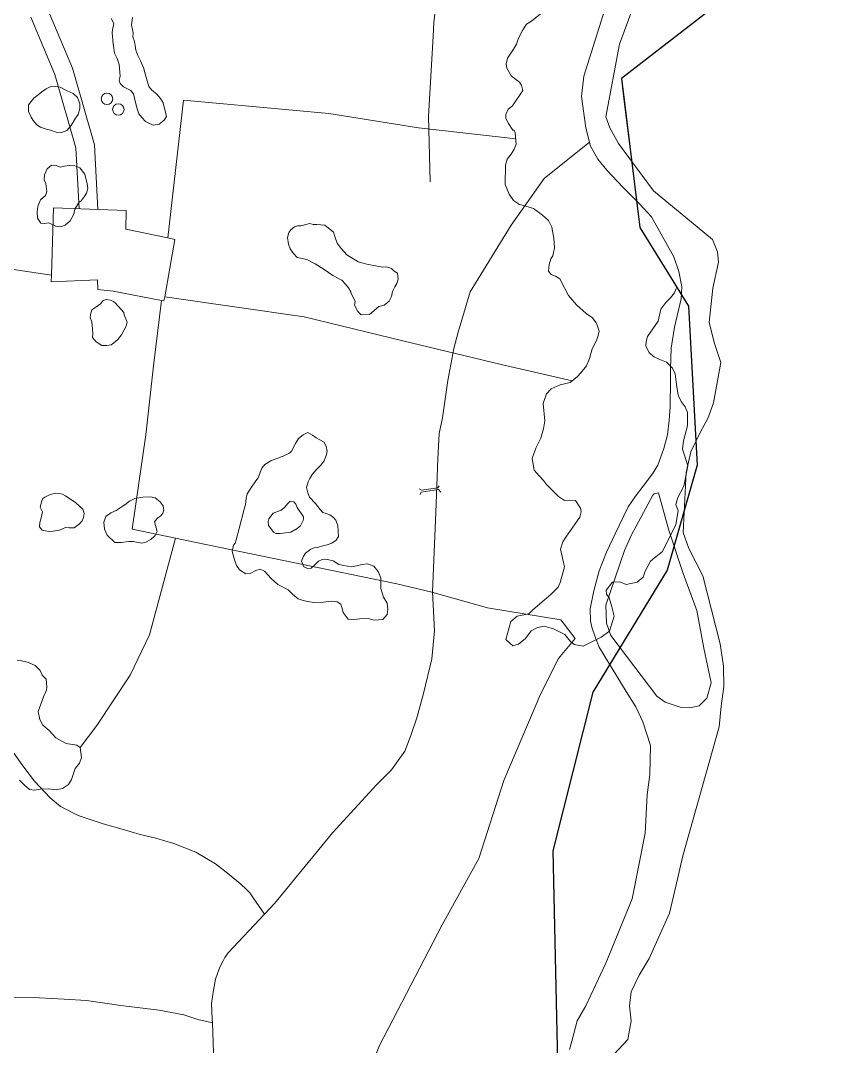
# Model space of a CAD drawing. Header units: metres. Extents: x 4652992 to 4879070, y 2074171 to 2309877.
# Drawn here: x 4654595.3 to 4654706.4, y 2307022.4 to 2307160.3 of the extents above; entities that cross this region are included whole.
import ezdxf

# ---------------------------------------------------------------- set-up
doc = ezdxf.new("R2010")
doc.units = ezdxf.units.M
doc.header["$MEASUREMENT"] = 0
doc.linetypes.add('DGN Style 3', pattern=[92.779933, 66.271381, -26.508552])
doc.layers.get('0').update_dxf_attribs({"color": 4, "lineweight": 0})
for name, color, linetype, lineweight in [('Level 1', 2, 'Continuous', 0), ('Level 19', 38, 'DGN Style 3', 0), ('Level 2', 6, 'Continuous', 0), ('Level 29', 30, 'Continuous', 0), ('Level 30', 5, 'Continuous', 0), ('Level 37', 3, 'Continuous', 0), ('Level 40', 1, 'Continuous', 0), ('Level 61', 4, 'Continuous', 0)]:
    doc.layers.add(name, color=color, linetype=linetype, lineweight=lineweight)
doc.layers.add('Limite', color=38, linetype='Continuous', lineweight=0, plot=False)

# ---------------------------------------------------------------- blocks, each defined once
blk = doc.blocks.new('POSTE')
at = {"color": 0, "linetype": 'ByBlock', "lineweight": -2}
blk.add_circle((0, 0), 0.770001, dxfattribs=at)

msp = doc.modelspace()

# ---------------------------------------------------------------- linework, layer by layer
at = {"layer": 'Level 1'}
for points in [[(4654650.376894, 2307138.641482, 1342.2617), (4654650.184328, 2307147.444704, 1341.5217), (4654650.801333, 2307158.251528, 1341.0717), (4654650.889712, 2307160.098879, 1341.0717), (4654651.233889, 2307163.213076, 1341.0717)], [(4654621.303896, 2307020.20508, 1344.28), (4654621.097392, 2307025.545054, 1344.1992), (4654621.078264, 2307026.039682, 1344.1917), (4654620.997317, 2307028.132876, 1344.16), (4654621.233706, 2307029.912478, 1344.16), (4654621.52289, 2307031.388674, 1344.16), (4654621.767702, 2307032.166323, 1344.16), (4654622.106509, 2307033.03052, 1344.12), (4654622.534914, 2307033.891482, 1344.12), (4654622.785525, 2307034.322329, 1344.1), (4654623.227907, 2307034.943484, 1344.1), (4654628.117863, 2307040.143764, 1343.7417), (4654629.506289, 2307041.620302, 1343.64), (4654637.231692, 2307051.095522, 1343.38), (4654643.185732, 2307057.559084, 1343.06), (4654645.183901, 2307059.570925, 1343.04), (4654646.974673, 2307062.068911, 1343.02), (4654647.800112, 2307064.180117, 1343.02), (4654648.598879, 2307066.552126, 1343.02), (4654649.496523, 2307069.845888, 1343.02), (4654650.611086, 2307074.469485, 1343.02), (4654650.96332, 2307078.275881, 1343.02), (4654650.689883, 2307083.507876, 1343), (4654651.159304, 2307094.158694, 1342.5), (4654651.424685, 2307101.385683, 1342.3), (4654651.611513, 2307104.813479, 1342.26), (4654652.052126, 2307106.9079, 1342.24), (4654652.754275, 2307111.921328, 1342.16), (4654653.177492, 2307114.092531, 1342.16), (4654653.592104, 2307116.229311, 1342.16), (4654654.13489, 2307118.444704, 1342.16), (4654655.78528, 2307123.848879, 1342.1), (4654661.301089, 2307132.817507, 1341.72), (4654665.728518, 2307139.119692, 1341.54), (4654671.801322, 2307143.973504, 1340.06)], [(4654591.615114, 2307072.075503, 1365), (4654592.357485, 2307069.690493, 1362), (4654592.80292, 2307066.132876, 1360), (4654593.306277, 2307064.154116, 1358), (4654593.668093, 2307063.354128, 1357), (4654594.306277, 2307061.92853, 1356), (4654595.600283, 2307060.092104, 1355.08), (4654597.188906, 2307058.041872, 1354.16), (4654599.266909, 2307055.812075, 1353.13), (4654600.670901, 2307054.645083, 1352.79), (4654603.039919, 2307053.425112, 1351.25), (4654606.400088, 2307052.297488, 1349.59), (4654608.963686, 2307051.583925, 1348.58), (4654611.380129, 2307050.846133, 1347.59), (4654613.474917, 2307050.361696, 1346.91), (4654615.93268, 2307049.663088, 1346.05), (4654618.863711, 2307048.4975, 1345.21), (4654621.510927, 2307046.91028, 1344.92), (4654623.343081, 2307045.50049, 1344.39), (4654624.912905, 2307044.199282, 1344.24), (4654625.657473, 2307043.512881, 1344.16), (4654626.14551, 2307042.996889, 1344.11), (4654626.578676, 2307042.366884, 1344.02), (4654628.117863, 2307040.143764, 1343.741711)], [(4654560.803713, 2307034.388491, 1366), (4654563.096133, 2307033.715273, 1364), (4654565.344118, 2307032.986086, 1362), (4654567.023318, 2307032.358279, 1361), (4654568.4657, 2307031.712893, 1360), (4654570.137697, 2307031.095705, 1359), (4654572.973696, 2307030.457888, 1358), (4654577.206301, 2307029.855105, 1356), (4654579.15729, 2307029.848879, 1355), (4654582.479128, 2307029.804873, 1354), (4654587.668703, 2307029.246096, 1352), (4654594.22571, 2307028.949892, 1350), (4654597.845705, 2307028.897707, 1349), (4654601.146731, 2307028.7157, 1348), (4654604.154726, 2307028.521731, 1347), (4654608.784487, 2307027.853518, 1346), (4654613.9527, 2307027.234499, 1345.12), (4654617.245119, 2307026.608279, 1345), (4654619.14306, 2307026.001067, 1344.19171), (4654621.097392, 2307025.545054, 1344.1917)]]:
    msp.add_polyline3d(points, dxfattribs=at)
at = {"layer": 'Level 19', "linetype": 'DGN Style 3'}
for points in [[(4654605.68159, 2307134.924833, 1371.704576), (4654605.2397, 2307143.6472, 1371.567668), (4654602.2677, 2307153.9372, 1372.241664), (4654599.0035, 2307161.709, 1372.810473)], [(4654603.17347, 2307135.021624, 1371.72647), (4654602.7575, 2307143.2316, 1371.578534), (4654599.9063, 2307153.1036, 1372.359877), (4654596.6756, 2307160.7976, 1373.063074)]]:
    msp.add_polyline3d(points, dxfattribs=at)
at = {"layer": 'Level 2'}
msp.add_line((4654674.025087, 2307081.708316, 1341.36), (4654674.086732, 2307079.300294, 1341.36), dxfattribs=at)
at = {"layer": 'Level 2', "elevation": 1341.36, "flags": 128}
msp.add_lwpolyline([(4654674.086732, 2307079.300294), (4654674.025086, 2307081.708313), (4654674.025087, 2307081.708316)], dxfattribs=at)
msp.add_lwpolyline([(4654674.086732, 2307079.300294), (4654674.025086, 2307081.708313), (4654674.025087, 2307081.708316)], dxfattribs=at)
at = {"layer": 'Level 2'}
for points in [[(4654683.302309, 2307177.369082, 1340.0179), (4654675.854494, 2307157.170473, 1340.06), (4654674.015505, 2307147.403322, 1340.06), (4654674.542483, 2307145.894106, 1340.06), (4654675.701113, 2307143.826723, 1340.06), (4654680.432497, 2307137.458681, 1340.0848), (4654688.364931, 2307130.908083, 1340.5), (4654689.007082, 2307129.211916, 1340.5), (4654689.154299, 2307127.828493, 1340.5), (4654688.382693, 2307124.339724, 1340.5), (4654687.896914, 2307119.733706, 1340.6012), (4654688.620913, 2307116.900332, 1340.6012), (4654689.489504, 2307114.369692, 1340.6012), (4654688.503115, 2307108.938479, 1340.7175), (4654687.740298, 2307106.813723, 1340.7175), (4654686.734499, 2307105.012697, 1340.7175), (4654685.459475, 2307102.31769, 1340.7175), (4654684.824526, 2307099.541506, 1340.7175), (4654684.395876, 2307091.477724, 1341.36), (4654685.18091, 2307089.33948, 1341.36), (4654687.073488, 2307085.66028, 1341.36), (4654689.382082, 2307076.514101, 1341.36), (4654689.834292, 2307073.514712, 1341.36), (4654689.871706, 2307070.791323, 1341.36), (4654689.530092, 2307068.122683, 1341.36), (4654689.23572, 2307065.354311, 1341.36), (4654684.380678, 2307047.982485, 1341.4879), (4654683.461489, 2307044.102907, 1341.4879), (4654682.575075, 2307040.286501, 1341.4879), (4654679.836123, 2307034.202273, 1341.68), (4654678.502505, 2307031.929323, 1341.68), (4654677.416323, 2307029.721682, 1341.68), (4654677.185732, 2307027.807314, 1341.68), (4654677.414309, 2307025.801333, 1341.68), (4654676.987124, 2307023.295107, 1341.68), (4654673.83771, 2307019.909304, 1341.9496)], [(4654669.114504, 2307021.951906, 1341.84), (4654669.458925, 2307023.081484, 1341.84), (4654670.165285, 2307025.781679, 1341.76), (4654671.342104, 2307027.835696, 1341.68), (4654674.031313, 2307033.556277, 1341.68), (4654677.559878, 2307042.230532, 1341.54), (4654679.296694, 2307051.046084, 1341.36), (4654679.558901, 2307056.204104, 1341.36), (4654679.935488, 2307058.947085, 1341.36), (4654680.001894, 2307062.851076, 1341.36), (4654678.997927, 2307066.029482, 1341.36), (4654678.029909, 2307068.023684, 1341.36), (4654676.72748, 2307070.115298, 1341.36), (4654673.118716, 2307076.069521, 1341.36), (4654672.600527, 2307077.332888, 1341.36), (4654672.119082, 2307078.74811, 1341.36), (4654671.946902, 2307079.590884, 1341.36), (4654671.915285, 2307081.23749, 1341.36), (4654672.408877, 2307083.650088, 1341.32), (4654673.107119, 2307086.316714, 1341.32), (4654674.106692, 2307088.822512, 1341.32), (4654675.258486, 2307091.292116, 1341.28), (4654677.003298, 2307094.956911, 1341.16), (4654677.991518, 2307096.378725, 1341.06), (4654679.026919, 2307097.700075, 1340.94), (4654680.304079, 2307099.356081, 1340.8), (4654681.023928, 2307100.556704, 1340.74), (4654681.814699, 2307102.791506, 1340.7), (4654682.309328, 2307104.615725, 1340.66), (4654682.523684, 2307106.613711, 1340.66), (4654682.676882, 2307108.358889, 1340.64), (4654682.716677, 2307111.930483, 1340.64), (4654682.7027, 2307113.501711, 1340.64), (4654682.787478, 2307116.296511, 1340.6), (4654683.24811, 2307119.090884, 1340.52), (4654684.15552, 2307122.919314, 1340.5), (4654684.225283, 2307124.541689, 1340.5), (4654683.843874, 2307126.592287, 1340.5), (4654683.142092, 2307128.576723, 1340.5), (4654680.142275, 2307133.940493, 1340.06), (4654678.483523, 2307135.742678, 1340.06), (4654676.306277, 2307137.917727, 1340.06), (4654674.161501, 2307140.22748, 1340.06), (4654672.923708, 2307141.697878, 1340.06), (4654671.915102, 2307143.523684, 1340.06), (4654671.801322, 2307143.973504, 1340.06), (4654671.310915, 2307145.912295, 1340.06), (4654670.719912, 2307150.132876, 1340.06), (4654671.058718, 2307152.867129, 1340.06), (4654674.638674, 2307164.27289, 1340.06)], [(4654680.518922, 2307096.680482, 1341.1285), (4654680.334901, 2307096.523682, 1341.1285), (4654677.477906, 2307091.170899, 1341.32), (4654676.522523, 2307089.062074, 1341.32), (4654674.025087, 2307081.708316, 1341.36)], [(4654674.086732, 2307079.300294, 1341.36), (4654674.669923, 2307077.607484, 1341.36), (4654680.869508, 2307069.457886, 1341.36), (4654682.00348, 2307068.67389, 1341.36), (4654683.999329, 2307067.993531, 1341.36), (4654685.320313, 2307067.895325, 1341.36), (4654686.546082, 2307068.148927, 1341.36), (4654687.589906, 2307069.213502, 1341.36), (4654688.176053, 2307071.248092, 1341.36), (4654687.175259, 2307075.93431, 1341.36), (4654686.240907, 2307081.000123, 1341.36), (4654684.41272, 2307085.968507, 1341.36), (4654682.454896, 2307091.92212, 1341.6438), (4654681.080324, 2307096.81952, 1341.1285), (4654680.518922, 2307096.680482, 1341.1285)]]:
    msp.add_polyline3d(points, dxfattribs=at)
at = {"layer": 'Level 29', "elevation": 1342.6368, "flags": 128}
for points in [[(4654648.90453, 2307097.377054), (4654649.218664, 2307097.190247), (4654651.399061, 2307097.501065), (4654651.600673, 2307097.758725)], [(4654649.044528, 2307096.592171), (4654649.180549, 2307096.921186), (4654651.504255, 2307097.253098), (4654651.80582, 2307096.902379)]]:
    msp.add_lwpolyline(points, dxfattribs=at)
at = {"layer": 'Level 30', "color": 1}
msp.add_polyline3d([(4654616.0615, 2307130.901393, 1374.6), (4654614.683776, 2307123.173463, 1374.6), (4654614.586191, 2307122.626089, 1374.6), (4654614.26409, 2307122.687678, 1374.618864), (4654607.75617, 2307123.932048, 1375), (4654605.711483, 2307124.165814, 1374), (4654605.641535, 2307125.447706, 1374), (4654599.428264, 2307125.181641, 1375.7), (4654599.455467, 2307126.074596, 1375.7), (4654599.732071, 2307135.154432, 1375.7), (4654609.519341, 2307134.77673, 1375.7), (4654609.452456, 2307132.267034, 1375.7), (4654615.092128, 2307131.101697, 1374.761341), (4654616.0615, 2307130.901393, 1374.6)], dxfattribs=at)
at = {"layer": 'Level 37', "extrusion": (0.3805101042906298, 0.1013128483290482, 0.9192104042580183), "elevation": 2006127.780472, "flags": 128}
msp.add_lwpolyline([(1031874.750269, -4679597.014467), (1031866.820625, -4679614.263289), (1031864.883757, -4679619.097352)], dxfattribs=at)
at = {"layer": 'Level 37'}
for points in [[(4654661.886315, 2307144.425676, 1344.951384), (4654659.928696, 2307144.66019, 1344.951384), (4654648.801706, 2307145.899969, 1344.951384), (4654636.770014, 2307147.826648, 1351.851384), (4654617.229886, 2307149.618869, 1369.151384), (4654615.092128, 2307131.101697, 1371.464808)], [(4654631.679025, 2306981.712391, 1345.151384), (4654628.755046, 2306982.859934, 1345.451384), (4654629.792585, 2306988.308123, 1345.451384), (4654643.5633, 2307022.464933, 1345.451384), (4654652.020718, 2307038.705174, 1345.151384), (4654656.948397, 2307047.651556, 1345.051384), (4654660.296695, 2307058.107301, 1345.051384), (4654665.291153, 2307069.81817, 1344.451384), (4654667.656813, 2307074.557961, 1344.451384), (4654669.873121, 2307077.223062, 1344.451384), (4654667.967605, 2307079.73236, 1344.451384), (4654658.102536, 2307081.366427, 1344.251384), (4654650.592781, 2307083.448156, 1344.351384), (4654645.891473, 2307084.580421, 1344.651384), (4654618.938671, 2307090.151281, 1358.151384), (4654616.124595, 2307090.737535, 1359.356058), (4654610.295596, 2307091.951884, 1361.851384), (4654612.152642, 2307104.609518, 1363.451384), (4654613.167593, 2307113.892492, 1366.951384), (4654614.26409, 2307122.687678, 1369.119191)], [(4654614.683776, 2307123.173463, 1369.039291), (4654633.461427, 2307120.483366, 1357.751384), (4654646.727599, 2307117.246377, 1346.651384), (4654651.365424, 2307116.142644, 1343.851384), (4654659.952231, 2307114.093687, 1343.551384), (4654669.498468, 2307111.879618, 1343.804946)], [(4654616.124595, 2307090.737535, 1359.3561), (4654612.649561, 2307077.713334, 1359.0368), (4654610.030031, 2307072.284362, 1359.0368), (4654605.567358, 2307065.506443, 1359.3368), (4654603.336284, 2307062.58491, 1359.3368)]]:
    msp.add_polyline3d(points, dxfattribs=at)
at = {"layer": 'Level 40', "color": 3, "flags": 128}
for points, elevation in [([(4654602.394874, 2307150.51434), (4654602.973234, 2307149.972991), (4654603.259555, 2307149.144484), (4654603.283198, 2307148.513265), (4654603.045707, 2307147.72152), (4654602.702242, 2307147.22337), (4654602.099206, 2307146.206928), (4654601.536588, 2307145.538198), (4654600.804711, 2307145.267595), (4654600.113219, 2307145.344649), (4654599.326787, 2307145.578563), (4654598.624212, 2307145.792299), (4654598.005497, 2307145.985856), (4654597.511785, 2307146.328026), (4654596.985621, 2307146.901379), (4654596.742705, 2307147.361908), (4654596.393748, 2307148.116027), (4654596.389764, 2307149.010549), (4654597.097937, 2307149.912451), (4654597.651047, 2307150.360206), (4654598.151944, 2307150.775857), (4654598.736729, 2307151.17133), (4654599.447345, 2307151.536529), (4654600.013135, 2307151.48973), (4654600.610571, 2307151.390627), (4654601.198488, 2307151.070388), (4654601.555349, 2307150.89513), (4654602.394874, 2307150.51434)], 1378.3), ([(4654602.624586, 2307134.962477), (4654602.459914, 2307134.287461), (4654601.981889, 2307133.41988), (4654601.30373, 2307132.823784), (4654600.676262, 2307132.617446), (4654600.068597, 2307132.674301), (4654599.113593, 2307133.127325), (4654598.516992, 2307133.047539), (4654598.035124, 2307133.074133), (4654597.58174, 2307133.763778), (4654597.525557, 2307134.625872), (4654597.606267, 2307135.321079), (4654598.000339, 2307136.208926), (4654598.678508, 2307136.805128), (4654598.854198, 2307137.34356), (4654598.713371, 2307138.404875), (4654598.480723, 2307138.907575), (4654598.509227, 2307139.57083), (4654598.893074, 2307140.416674), (4654599.456573, 2307140.906584), (4654600.106314, 2307140.83961), (4654600.630999, 2307140.624013), (4654601.196072, 2307140.756124), (4654601.886979, 2307140.85796), (4654602.588951, 2307140.823097), (4654603.271097, 2307140.524931), (4654603.955517, 2307139.690093), (4654604.254428, 2307138.36727), (4654604.330293, 2307137.768269), (4654604.175873, 2307137.135348), (4654603.874294, 2307136.627191), (4654603.436616, 2307136.107124), (4654603.207107, 2307135.894332), (4654603.092353, 2307135.787936), (4654602.624586, 2307134.962477)], 1378), ([(4654609.182643, 2307121.079982), (4654609.23655, 2307120.753361), (4654609.619013, 2307119.765253), (4654609.484657, 2307119.215097), (4654608.890386, 2307118.058715), (4654608.378069, 2307117.420295), (4654607.833271, 2307117.013703), (4654607.498132, 2307116.735901), (4654606.889101, 2307116.613555), (4654606.226906, 2307116.638386), (4654605.457605, 2307117.136947), (4654604.971762, 2307117.701757), (4654605.001224, 2307118.187474), (4654604.98784, 2307118.862715), (4654604.8681, 2307119.832379), (4654604.645053, 2307120.378871), (4654604.706268, 2307120.812213), (4654604.903308, 2307121.436944), (4654605.437808, 2307121.801305), (4654606.035068, 2307122.240204), (4654606.411575, 2307122.687392), (4654606.799934, 2307122.818056), (4654607.399482, 2307122.718684), (4654607.799679, 2307122.532817), (4654608.095032, 2307122.282543), (4654608.30621, 2307122.052514), (4654608.485634, 2307121.874933), (4654609.182643, 2307121.079982)], 1375)]:
    msp.add_lwpolyline(points, dxfattribs=dict(at, elevation=elevation))
at = {"layer": 'Level 40', "color": 3}
for points in [[(4654688.7477, 2307162.338, 1348.7094), (4654683.6732, 2307158.4019, 1348.9053), (4654678.7313, 2307154.5687, 1349.096), (4654676.1067, 2307152.5329, 1349.1973), (4654676.3953, 2307150.2163, 1349.2685), (4654676.9381, 2307145.8581, 1349.4025), (4654677.1963, 2307143.7855, 1349.4662), (4654678.601, 2307132.5085, 1349.8128), (4654683.5389, 2307124.4905, 1350.1), (4654683.4387, 2307124.212, 1350.1), (4654683.2526, 2307123.7242, 1350.1), (4654682.6924, 2307123.0603, 1350.1), (4654682.0697, 2307122.4114, 1350.1), (4654681.3853, 2307121.5112, 1350.1), (4654681.0616, 2307119.9254, 1350.1), (4654679.5935, 2307117.8604, 1350.4), (4654679.4237, 2307117.1696, 1350.4), (4654679.4096, 2307116.5744, 1350.4), (4654679.8486, 2307115.6707, 1350.4), (4654680.5051, 2307115.1138, 1350.4), (4654681.2704, 2307114.7302, 1350.4), (4654682.1759, 2307114.3795, 1350.4), (4654682.9733, 2307113.5892, 1350.4), (4654683.3183, 2307112.8412, 1350.4), (4654683.4934, 2307111.4027, 1350.4), (4654683.7309, 2307109.9493, 1350.4), (4654684.1227, 2307109.1237, 1350.4), (4654684.6703, 2307108.3937, 1350.4), (4654685.0152, 2307107.6459, 1350.4), (4654685.0036, 2307105.9868, 1350.4), (4654684.9264, 2307105.673, 1350.4), (4654684.8029, 2307105.1709, 1350.4), (4654684.633, 2307104.4806, 1350.4), (4654684.4632, 2307103.7902, 1350.4), (4654684.3255, 2307102.6934, 1350.4), (4654684.561, 2307102.0387, 1350.4), (4654685.0325, 2307100.4632, 1350.4), (4654684.4934, 2307097.7354, 1350.4), (4654683.6781, 2307096.2012, 1350.9), (4654683.5701, 2307095.7624, 1350.9), (4654683.4467, 2307095.2609, 1350.9), (4654683.7604, 2307094.3887, 1350.9), (4654683.4377, 2307092.541, 1350.9), (4654681.624, 2307088.9277, 1350.9), (4654680.2887, 2307087.8302, 1349.2), (4654680.0394, 2307087.624, 1349.2), (4654679.3092, 2307086.2698, 1349.2), (4654679.0459, 2307085.4685, 1349.2), (4654678.2203, 2307084.8024, 1349.2), (4654676.7539, 2307084.4898, 1349.2), (4654675.9101, 2307084.8256, 1349.2), (4654674.9111, 2307084.7996, 1349.2), (4654674.0555, 2307083.7418, 1349.2), (4654674.1194, 2307083.1945, 1349.2), (4654674.4641, 2307082.7127, 1349.2), (4654674.8263, 2307081.4953, 1349.2), (4654675.1107, 2307080.2302, 1349.2), (4654674.49, 2307078.1952, 1347.8), (4654673.3665, 2307077.3996, 1347.8), (4654670.9466, 2307076.1831, 1347.8), (4654669.7422, 2307076.4059, 1347.8), (4654669.1937, 2307076.8706, 1347.8), (4654668.4876, 2307077.7727, 1347.8), (4654666.9532, 2307078.5409, 1347.8), (4654665.7171, 2307078.9044, 1347.8), (4654664.8108, 2307078.7226, 1347.8), (4654663.9679, 2307078.2592, 1347.8), (4654663.1892, 2307077.2477, 1347.8), (4654662.2691, 2307076.4699, 1347.8), (4654661.4881, 2307076.2581, 1347.8), (4654660.5632, 2307077.0795, 1347.8), (4654661.228, 2307079.5168, 1347.8), (4654662.0701, 2307080.2468, 1347.8), (4654663.6641, 2307080.5298, 1347.8), (4654664.1941, 2307081.0684, 1347.8), (4654665.7069, 2307082.37, 1347.8), (4654666.6426, 2307083.2109, 1347.8), (4654667.5939, 2307084.1147, 1347.8), (4654667.8891, 2307084.7765, 1347.8), (4654668.4585, 2307086.843, 1346.2), (4654668.2363, 2307087.831, 1346.2), (4654667.9188, 2307089.2425, 1346.2), (4654668.2294, 2307090.2361, 1346.2), (4654668.6507, 2307090.8693, 1346.2), (4654669.8837, 2307092.6429, 1346.2), (4654670.5079, 2307093.5613, 1346.2), (4654670.6784, 2307094.2549, 1346.2), (4654670.5987, 2307094.7415, 1346.2), (4654669.9218, 2307095.7724, 1346.2), (4654669.0753, 2307095.8423, 1346.2), (4654668.4642, 2307095.7888, 1346.2), (4654667.6633, 2307096.3153, 1346.2), (4654666.0384, 2307097.9219, 1346.9), (4654665.6452, 2307098.4835, 1346.9), (4654665.064, 2307099.0904, 1346.9), (4654664.3884, 2307099.8534, 1346.9), (4654664.1174, 2307101.4536, 1346.9), (4654664.5832, 2307102.8101, 1346.9), (4654665.2526, 2307104.1844, 1346.9), (4654665.6249, 2307105.43, 1346.9), (4654665.8253, 2307106.5168, 1346.9), (4654665.5992, 2307108.8411, 1346.9), (4654666.0497, 2307110.135, 1346.9), (4654666.6744, 2307110.7861, 1346.9), (4654667.8789, 2307111.3646, 1346.9), (4654669.2097, 2307111.6456, 1346.9), (4654670.2172, 2307112.4619, 1348.1), (4654670.6694, 2307112.9533, 1348.1), (4654671.4332, 2307113.9033, 1348.1), (4654671.806, 2307114.8807, 1348.1), (4654672.1934, 2307116.1881, 1348.1), (4654672.7069, 2307117.1985, 1348.1), (4654672.9242, 2307117.8132, 1348.1), (4654673.1099, 2307118.569, 1348.1), (4654672.8506, 2307119.3874, 1348.7), (4654672.7248, 2307119.6843, 1348.7), (4654672.2227, 2307120.3384, 1348.7), (4654671.3768, 2307120.9418, 1348.7), (4654670.0759, 2307122.1213, 1348.7), (4654668.9936, 2307123.3817, 1348.7), (4654668.4907, 2307124.3027, 1348.7), (4654667.8213, 2307125.5837, 1347.2), (4654667.2645, 2307125.9766, 1345.9), (4654666.6519, 2307126.1909, 1345.9), (4654666.2898, 2307126.6125, 1345.9), (4654666.3813, 2307127.5273, 1345.9), (4654666.6302, 2307128.2705, 1345.9), (4654666.8644, 2307128.6826, 1345.9), (4654666.9729, 2307129.1249, 1345.9), (4654667.128, 2307129.7569, 1345.9), (4654667.0024, 2307131.0795, 1346.7), (4654666.763, 2307132.5412, 1346.7), (4654666.3214, 2307133.4499, 1346.7), (4654665.504, 2307134.1815, 1346.7), (4654664.2627, 2307135.082, 1346.7), (4654663.2741, 2307135.3868, 1346.7), (4654662.3954, 2307135.5982, 1346.7), (4654661.5942, 2307136.1254, 1346.7), (4654661.0114, 2307137.0012, 1346.7), (4654660.4587, 2307138.2712, 1346.7), (4654660.4978, 2307140.8705, 1346.7), (4654660.7619, 2307141.6765, 1346.7), (4654661.2616, 2307142.359, 1346.7), (4654661.6986, 2307143.0567, 1346.7), (4654661.9318, 2307143.7365, 1346.7), (4654661.8331, 2307145.2321, 1346.7), (4654661.6948, 2307145.6166, 1346.7808), (4654661.5205, 2307145.6202, 1346.8094), (4654660.9366, 2307146.485, 1346.8094), (4654660.5848, 2307147.1602, 1346.8094), (4654660.572, 2307147.7139, 1346.8094), (4654660.8699, 2307148.4277, 1346.8094), (4654661.4774, 2307148.8887, 1346.8094), (4654662.8639, 2307150.9223, 1346.0094), (4654662.6623, 2307151.6565, 1346.0094), (4654662.382, 2307152.0408, 1346.0094), (4654662.0286, 2307152.3035, 1346.0094), (4654661.2977, 2307152.9263, 1346.0094), (4654660.699, 2307153.9331, 1346.0094), (4654660.5989, 2307154.5068, 1346.0094), (4654660.776, 2307155.2944, 1346.0094), (4654661.5951, 2307156.4901, 1346.0094), (4654661.9807, 2307157.1851, 1346.0094), (4654662.2452, 2307157.9532, 1346.0094), (4654662.87, 2307159.1004, 1346.0094), (4654663.3626, 2307159.8635, 1346.0094), (4654664.0045, 2307160.2716, 1346.0094), (4654665.7016, 2307161.6268, 1346.7094)], [(4654610.348727, 2307160.771435, 1374.309417), (4654610.240068, 2307159.753494, 1374.309417), (4654610.444765, 2307158.70569, 1374.309417), (4654610.399308, 2307158.167055, 1374.104709), (4654610.632533, 2307157.520581, 1373.9), (4654610.729483, 2307157.002702, 1373.9), (4654610.795347, 2307156.357451, 1373.9), (4654611.061762, 2307155.618993, 1373.9), (4654611.433251, 2307154.945174, 1373.9), (4654611.872807, 2307153.9125, 1372.9), (4654611.990611, 2307153.479071, 1372.9), (4654612.151381, 2307152.855283, 1372.9), (4654612.312147, 2307152.231515, 1372.9), (4654612.56848, 2307151.449755, 1372.9), (4654612.950034, 2307150.9979, 1372.9), (4654613.616821, 2307150.432404, 1372.9), (4654614.104291, 2307149.865077, 1372.9), (4654614.496911, 2307149.275593, 1372.9), (4654614.94718, 2307147.457363, 1372.9), (4654614.601157, 2307146.955718, 1372.9), (4654613.928433, 2307146.397735, 1372.9), (4654613.137963, 2307146.273023, 1372.9), (4654612.08545, 2307146.782575, 1373.5), (4654611.630202, 2307147.296751, 1373.5), (4654611.217138, 2307147.800787, 1373.5), (4654610.918808, 2307148.591946, 1373.5), (4654610.618242, 2307149.923236, 1373.5), (4654610.489421, 2307150.493817, 1373.5), (4654610.150342, 2307150.935153, 1373.5), (4654609.136147, 2307151.435471, 1374.5), (4654608.702847, 2307151.854126, 1374.5), (4654608.553464, 2307152.339186, 1374.5), (4654608.67766, 2307152.848235, 1374.5), (4654608.576279, 2307154.444636, 1374.5), (4654608.278236, 2307155.235048, 1374.5), (4654607.917331, 2307155.950783, 1374.5), (4654607.797467, 2307156.922969, 1374.5), (4654607.790529, 2307157.108671, 1374.404709), (4654607.742507, 2307157.184587, 1374.309417), (4654607.602569, 2307158.698933, 1374.309417), (4654607.688314, 2307159.080634, 1374.309417), (4654607.838856, 2307159.928892, 1374.309417), (4654607.510272, 2307160.603545, 1374.309417)], [(4654640.285862, 2307122.532439, 1353.7), (4654640.060131, 2307123.053802, 1354.3), (4654639.781958, 2307123.616211, 1354.8), (4654639.705789, 2307123.863846, 1354.8), (4654639.424256, 2307124.390197, 1354.8), (4654639.002917, 2307124.90432, 1354.8), (4654638.495437, 2307125.439173, 1354.8), (4654637.319704, 2307126.067406, 1355.8), (4654636.125144, 2307126.865587, 1356.7), (4654634.909228, 2307127.607414, 1357.8), (4654633.805253, 2307128.197518, 1358.7), (4654632.518718, 2307128.482245, 1360), (4654632.014478, 2307129.013678, 1360), (4654631.574068, 2307129.620916, 1360), (4654631.325852, 2307130.273086, 1360), (4654631.183588, 2307131.17325, 1360), (4654631.394838, 2307131.851678, 1360), (4654631.66076, 2307132.197919, 1360), (4654631.937887, 2307132.404732, 1360), (4654632.161697, 2307132.578793, 1360), (4654632.55667, 2307132.71168, 1360), (4654632.973374, 2307132.748179, 1360), (4654634.215905, 2307133.029121, 1358.7), (4654634.644517, 2307132.926011, 1358.7), (4654635.137089, 2307132.898829, 1358.7), (4654636.209971, 2307132.809491, 1357.7), (4654637.381809, 2307131.856954, 1356.9), (4654637.620357, 2307131.158942, 1356.9), (4654637.891276, 2307130.40741, 1356.9), (4654638.398114, 2307129.690664, 1356.9), (4654639.184456, 2307128.815201, 1356.9), (4654640.709976, 2307127.893265, 1355.7), (4654641.881681, 2307127.558463, 1354.5), (4654643.25464, 2307127.309674, 1353), (4654643.78325, 2307127.228502, 1353), (4654643.999073, 2307127.17659, 1353), (4654644.462619, 2307127.203021, 1353), (4654644.851097, 2307127.109579, 1353), (4654645.185776, 2307126.983101, 1353), (4654645.553604, 2307126.618769, 1353), (4654645.996494, 2307126.374314, 1353), (4654646.074669, 2307125.573947, 1353), (4654645.882616, 2307124.976522, 1353), (4654645.636151, 2307124.530117, 1353), (4654645.303994, 2307123.920455, 1353), (4654645.177014, 2307123.215499, 1353), (4654644.888035, 2307122.595498, 1353), (4654644.210637, 2307122.068933, 1353), (4654643.4782, 2307121.877369, 1353), (4654642.790202, 2307121.307417, 1353), (4654642.209798, 2307120.803533, 1353), (4654641.089081, 2307120.777915, 1353.7), (4654640.645972, 2307121.205923, 1353.7), (4654640.212177, 2307122.045, 1353.7), (4654640.285862, 2307122.532439, 1353.7)], [(4654634.958466, 2307095.377, 1352.9), (4654635.609357, 2307094.586757, 1352.4074), (4654635.956071, 2307094.165813, 1351.8), (4654636.41855, 2307094.054677, 1351.8), (4654636.902372, 2307093.848932, 1351.8), (4654637.397184, 2307093.506331, 1351.8), (4654637.703121, 2307093.119645, 1351.8), (4654637.968298, 2307092.384864, 1351.8), (4654638.057528, 2307090.93191, 1351.8), (4654637.765185, 2307090.465366, 1351.8), (4654637.178577, 2307090.06954, 1351.8), (4654636.538945, 2307089.820656, 1351.8), (4654636.077169, 2307089.75269, 1351.8), (4654635.234243, 2307089.468256, 1353.4), (4654634.773409, 2307089.400429, 1353.4), (4654634.333881, 2307089.238207, 1353.4), (4654633.62331, 2307088.69474, 1353.4), (4654633.352267, 2307088.313501, 1353.4), (4654633.092878, 2307087.617031, 1353.4), (4654633.399508, 2307086.873862, 1353.4), (4654633.871951, 2307086.626457, 1353.4), (4654634.374702, 2307086.684196, 1353.4), (4654634.761272, 2307086.993013, 1353.4), (4654635.349738, 2307087.608471, 1352.5), (4654635.758089, 2307087.823158, 1352.5), (4654636.135434, 2307087.911239, 1352.5), (4654636.565765, 2307087.852531, 1352.5), (4654637.344792, 2307087.659009, 1351.8), (4654638.099385, 2307087.173489, 1351.4), (4654638.792138, 2307087.040378, 1350.9), (4654639.771654, 2307086.862811, 1350.3), (4654640.518075, 2307086.997137, 1350.3), (4654641.190642, 2307087.19402, 1350.3), (4654641.968817, 2307087.275911, 1350.3), (4654642.822102, 2307086.936464, 1350.3), (4654643.413562, 2307086.256647, 1350.3), (4654643.774316, 2307085.363437, 1350.3), (4654643.737172, 2307083.938606, 1350.3), (4654644.119881, 2307082.771415, 1350.3), (4654644.595921, 2307081.985053, 1350.3), (4654644.703965, 2307081.152732, 1350.3), (4654644.622218, 2307080.455629, 1350.3), (4654644.014459, 2307079.795324, 1350.3), (4654642.878839, 2307079.709776, 1350.3), (4654642.036711, 2307079.912073, 1350.3), (4654640.911458, 2307079.868827, 1350.3), (4654640.133432, 2307079.786965, 1350.3), (4654639.344401, 2307079.842125, 1350.3), (4654638.668105, 2307080.721283, 1350.3), (4654638.518468, 2307081.384363, 1350.3), (4654638.359106, 2307081.825815, 1350.3), (4654637.863505, 2307082.168859, 1350.3), (4654637.071723, 2307082.257382, 1351.1), (4654635.975784, 2307082.126661, 1352), (4654634.842194, 2307082.064557, 1353.4), (4654633.898742, 2307082.201957, 1353.4), (4654633.311496, 2307082.34303, 1353.4), (4654632.650672, 2307082.5464, 1353.4), (4654632.209231, 2307082.920183, 1353.4), (4654631.841357, 2307083.231675, 1353.4), (4654631.305013, 2307083.76214, 1353.4), (4654629.887297, 2307084.50722, 1354.5), (4654628.990672, 2307085.295486, 1356), (4654628.090588, 2307086.271405, 1356.9), (4654627.536687, 2307086.537778, 1356.9), (4654626.921835, 2307086.374469, 1356.9), (4654626.255637, 2307086.001342, 1356.9), (4654625.619572, 2307085.931998, 1356.9), (4654624.730836, 2307086.456532, 1356.9), (4654624.342587, 2307087.038565, 1356.9), (4654624.089202, 2307087.810383, 1356.9), (4654623.782377, 2307088.906126, 1356.9), (4654623.956242, 2307089.797555, 1356.9), (4654624.153433, 2307090.061252, 1356.9), (4654624.308163, 2307090.51292, 1356.9), (4654624.723838, 2307092.034687, 1356.1), (4654625.387099, 2307094.638724, 1355.2), (4654625.541497, 2307095.269831, 1355.2), (4654625.643047, 2307096.047309, 1355.2), (4654625.797455, 2307096.678462, 1355.2), (4654626.254551, 2307097.45966, 1355.2), (4654626.93062, 2307098.411045, 1355.2), (4654627.253223, 2307098.823632, 1355.2), (4654627.750195, 2307100.130054, 1355.2), (4654628.135286, 2307100.616785, 1355.2), (4654628.97, 2307101.129153, 1355.2), (4654630.482921, 2307101.688866, 1354.4), (4654630.535146, 2307101.720923, 1354.4), (4654631.486193, 2307102.161483, 1354.4), (4654631.726036, 2307102.416111, 1354.4), (4654632.271776, 2307103.461868, 1354), (4654632.698814, 2307104.118051, 1354), (4654633.314919, 2307104.639534, 1354), (4654633.921377, 2307104.940153, 1354), (4654634.582722, 2307104.557984, 1354), (4654635.034367, 2307104.226226, 1354), (4654635.548585, 2307103.968707, 1354), (4654636.136346, 2307103.648874, 1354), (4654636.389903, 2307103.052284, 1354), (4654636.549259, 2307102.433717, 1354), (4654636.435714, 2307101.970031, 1354), (4654636.135087, 2307101.105, 1354), (4654635.63448, 2307100.511225, 1354), (4654635.039703, 2307099.895476, 1354), (4654634.539128, 2307099.301738, 1354), (4654634.185001, 2307098.762076, 1354), (4654633.977314, 2307098.276486, 1354), (4654633.749653, 2307097.52797, 1354), (4654633.930323, 2307096.815218, 1354), (4654634.14194, 2307096.228913, 1354), (4654634.958466, 2307095.377, 1352.9)], [(4654601.36108, 2307092.133366, 1369.1), (4654600.528322, 2307091.804787, 1369.6), (4654599.672043, 2307091.642007, 1370), (4654599.132943, 2307091.63645, 1370), (4654598.656934, 2307091.705789, 1370), (4654598.191304, 2307091.817662, 1370), (4654597.851045, 2307092.259636, 1370), (4654597.901331, 2307092.832931, 1370), (4654598.057044, 2307093.470974, 1370), (4654598.254288, 2307094.279193, 1370), (4654597.95393, 2307094.887457, 1371.1), (4654598.161272, 2307095.737068, 1371.1), (4654598.286485, 2307096.066765, 1371.1), (4654598.549696, 2307096.228386, 1371.1), (4654599.265958, 2307096.595965, 1371.1), (4654600.025305, 2307096.773299, 1371.1), (4654600.553339, 2307096.736364, 1371.1), (4654600.933807, 2307096.644938, 1371.1), (4654601.325434, 2307096.415905, 1371.1), (4654602.750612, 2307095.485017, 1370.4), (4654603.678572, 2307094.642274, 1369.1), (4654603.850444, 2307094.05993, 1369.1), (4654603.757633, 2307093.496116, 1369.1), (4654603.600864, 2307093.037854, 1369.1), (4654603.179426, 2307092.598113, 1369.1), (4654602.52531, 2307092.124127, 1369.1), (4654601.848041, 2307092.106528, 1369.1), (4654601.36108, 2307092.133366, 1369.1)], [(4654613.31874, 2307092.89689, 1367), (4654613.684738, 2307091.633569, 1367), (4654613.41115, 2307091.06644, 1367), (4654612.829708, 2307090.528095, 1367), (4654612.162556, 2307090.191167, 1367), (4654611.632566, 2307090.047298, 1367), (4654610.440778, 2307090.283717, 1366.1), (4654609.856432, 2307090.288353, 1366.1), (4654608.826567, 2307090.128511, 1366.1), (4654607.976542, 2307090.151726, 1366.1), (4654606.952478, 2307091.121829, 1366.1), (4654606.60904, 2307091.928435, 1366.1), (4654606.52007, 2307092.854964, 1366.1), (4654606.750564, 2307093.614255, 1366.1), (4654607.460275, 2307094.122642, 1366.1), (4654608.170774, 2307094.449806, 1366.1), (4654608.817085, 2307094.88293, 1366.1), (4654609.304438, 2307095.218467, 1366.1), (4654609.96122, 2307095.694364, 1366.1), (4654610.682215, 2307096.064311, 1366.1), (4654611.75479, 2307096.213976, 1366.1), (4654612.806474, 2307096.278128, 1366.1), (4654613.402104, 2307096.134994, 1366.1), (4654614.084302, 2307095.608916, 1366.1), (4654614.49032, 2307095.058683, 1366.1), (4654614.577624, 2307094.494519, 1366.1), (4654614.430575, 2307094.077213, 1366.1), (4654614.166353, 2307093.733334, 1366.1), (4654613.78496, 2307093.46288, 1366.1), (4654613.668528, 2307093.355072, 1366.1), (4654613.31874, 2307092.89689, 1367)], [(4654629.629063, 2307091.356398, 1355.7), (4654630.20378, 2307091.351838, 1355.7), (4654631.6436, 2307091.514721, 1354.2), (4654632.505233, 2307092.009928, 1353), (4654632.954672, 2307092.393269, 1353), (4654633.308508, 2307093.112274, 1353), (4654633.370484, 2307093.365399, 1353), (4654633.350653, 2307093.611946, 1353.0799), (4654632.51715, 2307094.866402, 1353.7), (4654632.306099, 2307095.274191, 1353.7), (4654632.074405, 2307095.597678, 1353.7), (4654631.560745, 2307095.676482, 1353.7), (4654631.216206, 2307095.357566, 1353.7), (4654630.830399, 2307094.87004, 1353.7), (4654630.339405, 2307094.497069, 1353.7), (4654629.294446, 2307094.093543, 1354.7), (4654628.691641, 2307093.317699, 1355.7), (4654628.609323, 2307092.981353, 1355.7), (4654628.653192, 2307092.436635, 1355.7), (4654628.947394, 2307092.009832, 1355.7), (4654629.314968, 2307091.520894, 1355.7), (4654629.629063, 2307091.356398, 1355.7)], [(4654594.836835, 2307074.301036, 1372.5), (4654595.411344, 2307074.222691, 1372.5), (4654596.364629, 2307073.993766, 1372.5), (4654597.276649, 2307073.595891, 1372.5), (4654597.937918, 2307072.900527, 1372.5), (4654598.206659, 2307072.299444, 1372.5), (4654598.727181, 2307071.757145, 1372.5), (4654598.829812, 2307070.719087, 1372.5), (4654598.775865, 2307070.255159, 1372.5), (4654598.387635, 2307069.394652, 1372.5), (4654597.690021, 2307067.408658, 1371.7), (4654597.878915, 2307066.312908, 1369.9), (4654598.292081, 2307065.579447, 1367.8), (4654599.156701, 2307064.872939, 1365.6), (4654600.030922, 2307063.869677, 1364.5), (4654601.416277, 2307063.123313, 1363.3), (4654602.867173, 2307062.878539, 1362.8), (4654603.336284, 2307062.58491, 1362.8), (4654603.484039, 2307061.222079, 1362.8), (4654603.232329, 2307060.437867, 1362.8), (4654602.640064, 2307059.735438, 1362.8), (4654602.164551, 2307058.281128, 1362.8), (4654601.756534, 2307057.594884, 1362.8), (4654600.965149, 2307057.061005, 1362.8), (4654600.073105, 2307056.852892, 1362.8), (4654599.023625, 2307056.984157, 1362.8), (4654597.932389, 2307056.94449, 1362.8), (4654597.181709, 2307056.823085, 1362.8), (4654596.486687, 2307056.929587, 1362.8), (4654595.8462, 2307057.505537, 1362.8), (4654595.162844, 2307058.15211, 1362.8)]]:
    msp.add_polyline3d(points, dxfattribs=at)
at = {"layer": 'Limite', "color": 5, "linetype": 'Continuous', "lineweight": 30}
msp.add_polyline3d([(4654615.974811, 2307456.368249, 1338.033049), (4654671.611415, 2307375.217801, 1356.994455), (4654663.384869, 2307370.833238, 1351.228297), (4654677.187989, 2307350.532854, 1354.13401), (4654688.910644, 2307288.302693, 1351.473074), (4654702.314723, 2307202.10402, 1341.787597), (4654706.372694, 2307176.008677, 1345.395358), (4654676.106688, 2307152.532911, 1341.462993), (4654678.600984, 2307132.508516, 1340.768049), (4654685.113613, 2307121.933448, 1340.770141), (4654686.292116, 2307100.530535, 1341.529603), (4654682.252756, 2307086.402681, 1341.85411), (4654672.276131, 2307070.008946, 1342.626368), (4654666.874114, 2307048.648373, 1342.821695), (4654667.638814, 2307014.081641, 1342.803167)], dxfattribs=at)

# ---------------------------------------------------------------- block references
at = {"layer": 'Level 61', "zscale": 0.1}
for p in [(4654606.927085, 2307149.816141, 1371.809417), (4654608.452009, 2307148.391979, 1371.609417)]:
    msp.add_blockref('POSTE', p, dxfattribs=at)

doc.saveas('drawing.dxf')
